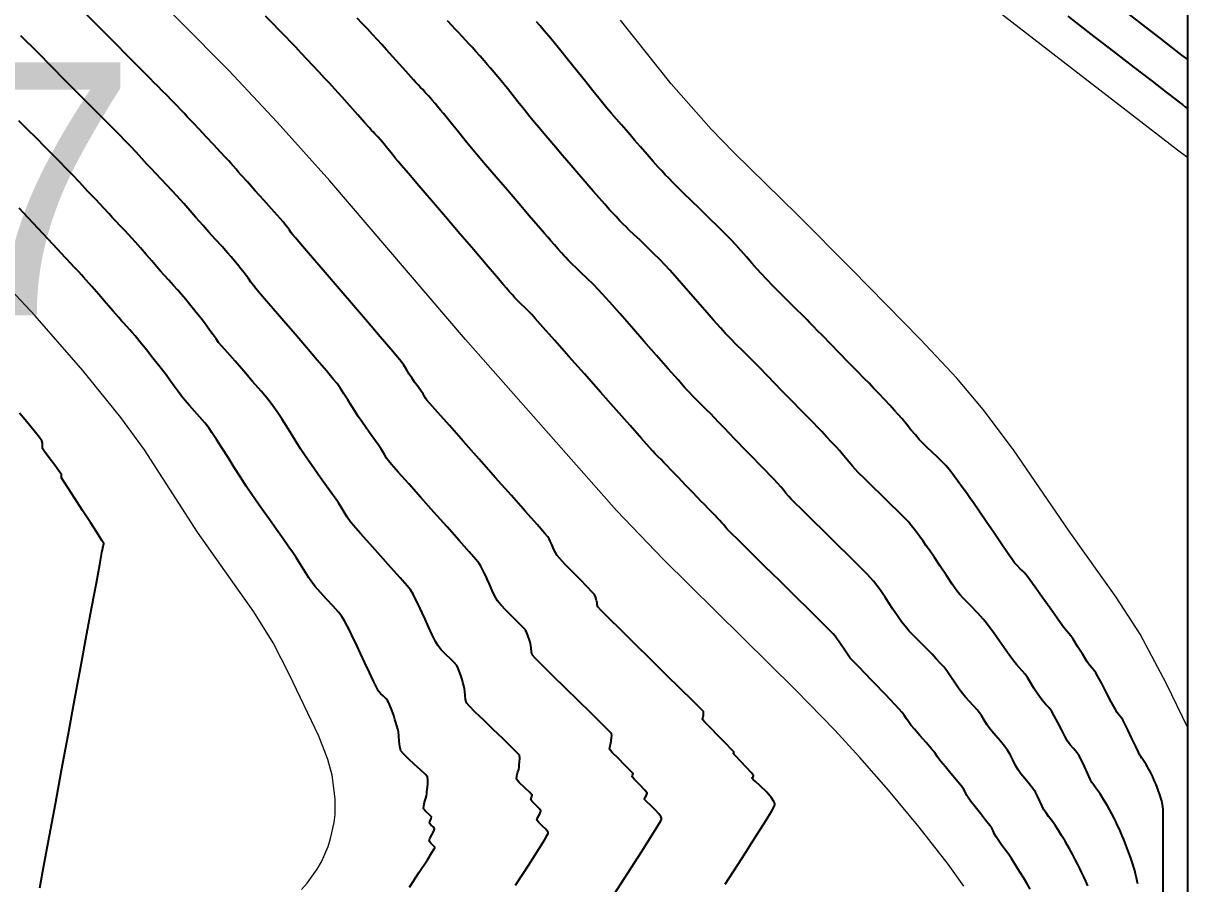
# Model space of a CAD drawing. Extents: x 27 to 849, y 0 to 853.
# Drawn here: x 755.4 to 848.9, y 647 to 716.1 of the extents above; entities that cross this region are included whole.
import ezdxf
from ezdxf.enums import TextEntityAlignment as Align

# ---------------------------------------------------------------- set-up
doc = ezdxf.new("R2010")
doc.units = 0
doc.header["$LTSCALE"] = 2
for name, color, linetype in [('ARQ - PORTAS E ESQUADRIAS 1-50', 2, 'Continuous'), ('Curva 1 m', 5, 'Continuous'), ('Curva Mestra', 1, 'Continuous'), ('TXT - TEXTO 01', 142, 'Continuous')]:
    doc.layers.add(name, color=color, linetype=linetype)
doc.styles.add('ARIAL', font='arial.ttf')

msp = doc.modelspace()

# ---------------------------------------------------------------- linework, layer by layer
at = {"layer": 'ARQ - PORTAS E ESQUADRIAS 1-50', "elevation": 45}
msp.add_lwpolyline([(848.941, 852.522), (26.505, 852.522), (26.505, 7.377), (848.941, 7.377)], close=True, dxfattribs=at)
at = {"layer": 'Curva 1 m', "linetype": 'Continuous', "lineweight": -3}
for points, elevation in [([(811.797, 646.943), (813.13, 649.009), (814.238, 650.742), (815.078, 652.083), (815.53, 652.831), (815.727, 653.183), (815.785, 653.31), (815.791, 653.34), (815.778, 653.414), (815.708, 653.585), (815.51, 653.881), (815.133, 654.315), (814.599, 654.841), (814.228, 655.182), (814.038, 655.354), (813.974, 655.416), (813.965, 655.428), (813.966, 655.446), (813.986, 655.494), (814.036, 655.582), (814.073, 655.676), (813.901, 655.877), (813.5, 656.313), (813.021, 656.824), (812.687, 657.18), (812.517, 657.363), (812.46, 657.425), (812.452, 657.434), (812.452, 657.44), (812.46, 657.465), (812.479, 657.515), (812.493, 657.562), (812.306, 657.755), (811.842, 658.23), (811.238, 658.847), (810.633, 659.468), (810.166, 659.951), (809.975, 660.159), (809.997, 660.301), (810.031, 660.417), (810.038, 660.481), (810.045, 660.545), (810.054, 660.66), (810.05, 660.799), (809.808, 661.042), (809.163, 661.681), (808.214, 662.617), (807.062, 663.751), (805.809, 664.985), (804.555, 666.219), (803.401, 667.357), (802.448, 668.299), (801.797, 668.947), (801.55, 669.202), (801.512, 669.403), (801.499, 669.579), (801.467, 669.704), (801.431, 669.829), (801.374, 670.002), (801.288, 670.204), (801.112, 670.392), (800.697, 670.821), (800.135, 671.396), (799.52, 672.028), (798.945, 672.622), (798.503, 673.087), (798.288, 673.331), (798.153, 673.57), (798.012, 673.871), (797.891, 674.152), (797.811, 674.331), (797.734, 674.493), (797.643, 674.677), (797.553, 674.831), (797.31, 675.112), (796.683, 675.823), (795.758, 676.869), (794.62, 678.155), (793.353, 679.584), (792.044, 681.061), (790.776, 682.49), (789.637, 683.775), (788.71, 684.822), (788.082, 685.534), (787.836, 685.815), (787.733, 685.971), (787.623, 686.154), (787.525, 686.313), (787.38, 686.52), (787.128, 686.873), (786.848, 687.267), (786.62, 687.595), (786.423, 687.9), (786.2, 688.259), (785.974, 688.615), (785.768, 688.914), (785.512, 689.223), (784.927, 689.912), (784.089, 690.896), (783.069, 692.087), (781.943, 693.402), (780.784, 694.755), (779.664, 696.06), (778.659, 697.232), (777.842, 698.185), (777.286, 698.835), (777.064, 699.095), (776.941, 699.26), (776.804, 699.451), (776.682, 699.617), (776.514, 699.83), (776.281, 700.12), (776.072, 700.372), (775.842, 700.632), (775.362, 701.168), (774.731, 701.872), (774.048, 702.632), (773.413, 703.34), (772.923, 703.885), (772.68, 704.157), (772.503, 704.36), (772.298, 704.596), (772.093, 704.832), (771.915, 705.034), (771.695, 705.27), (771.268, 705.726), (770.713, 706.317), (770.111, 706.959), (769.54, 707.565), (769.082, 708.052), (768.817, 708.335), (768.591, 708.576), (768.33, 708.856), (768.056, 709.149), (767.794, 709.428), (767.565, 709.666), (767.305, 709.931), (766.962, 710.275), (766.583, 710.652), (766.216, 711.019), (765.906, 711.328), (765.6, 711.636), (764.914, 712.328), (763.912, 713.338), (762.657, 714.603), (761.215, 716.057), (759.648, 717.637)], 41), ([(836.295, 646.527), (836.043, 646.979), (835.773, 647.43), (835.438, 647.967), (835.092, 648.512), (834.784, 648.989), (834.566, 649.318), (834.312, 649.676), (833.998, 650.101), (833.714, 650.488), (833.546, 650.73), (833.435, 650.954), (833.32, 651.216), (833.206, 651.438), (833.04, 651.661), (832.706, 652.088), (832.286, 652.616), (831.866, 653.147), (831.526, 653.579), (831.351, 653.812), (831.212, 654.064), (831.066, 654.358), (830.925, 654.608), (830.74, 654.843), (830.377, 655.281), (829.926, 655.819), (829.476, 656.353), (829.119, 656.78), (828.943, 656.996), (828.819, 657.185), (828.685, 657.405), (828.56, 657.594), (828.347, 657.843), (827.93, 658.316), (827.437, 658.873), (826.995, 659.375), (826.734, 659.682), (826.556, 659.924), (826.357, 660.213), (826.158, 660.501), (825.979, 660.742), (825.768, 660.984), (825.44, 661.344), (825.054, 661.758), (824.673, 662.165), (824.357, 662.5), (824.037, 662.83), (823.569, 663.306), (823.035, 663.85), (822.514, 664.382), (822.089, 664.824), (821.84, 665.097), (821.605, 665.414), (821.339, 665.808), (821.1, 666.173), (820.944, 666.405), (820.794, 666.614), (820.619, 666.85), (820.459, 667.05), (820.19, 667.321), (819.532, 667.974), (818.583, 668.912), (817.44, 670.041), (816.2, 671.264), (814.961, 672.486), (813.82, 673.612), (812.875, 674.545), (812.222, 675.191), (811.959, 675.453), (811.822, 675.611), (811.67, 675.794), (811.535, 675.954), (811.366, 676.137), (811.145, 676.373), (810.949, 676.579), (810.752, 676.782), (810.449, 677.09), (810.121, 677.424), (809.848, 677.704), (809.602, 677.96), (809.166, 678.414), (808.617, 678.987), (808.034, 679.596), (807.493, 680.161), (807.072, 680.6), (806.848, 680.831), (806.647, 681.033), (806.411, 681.267), (806.176, 681.501), (805.977, 681.706), (805.706, 682.01), (805.069, 682.729), (804.148, 683.77), (803.024, 685.043), (801.777, 686.455), (800.488, 687.914), (799.239, 689.327), (798.111, 690.604), (797.185, 691.651), (796.54, 692.377), (796.26, 692.69), (796.003, 692.949), (795.687, 693.256), (795.401, 693.531), (795.237, 693.69), (795.119, 693.808), (794.987, 693.944), (794.872, 694.065), (794.701, 694.256), (794.451, 694.541), (794.229, 694.794), (793.993, 695.069), (793.427, 695.731), (792.603, 696.694), (791.595, 697.872), (790.476, 699.181), (789.318, 700.534), (788.197, 701.846), (787.183, 703.032), (786.351, 704.005), (785.775, 704.682), (785.526, 704.975), (785.321, 705.228), (785.077, 705.532), (784.854, 705.814), (784.708, 705.996), (784.568, 706.166), (784.407, 706.359), (784.264, 706.527), (784.105, 706.709), (783.916, 706.921), (783.772, 707.081), (783.653, 707.208), (783.516, 707.352), (783.397, 707.478), (783.221, 707.675), (782.824, 708.12), (782.277, 708.733), (781.651, 709.434), (781.016, 710.143), (780.444, 710.779), (780.004, 711.263), (779.62, 711.68), (779.18, 712.154), (778.706, 712.662), (778.219, 713.179), (777.743, 713.685), (777.298, 714.154), (776.906, 714.564), (776.495, 714.989), (775.999, 715.497), (775.449, 716.058), (774.876, 716.641)], 39), ([(840.923, 646.809), (840.761, 647.168), (840.588, 647.541), (840.421, 647.897), (840.273, 648.202), (840.11, 648.526), (839.903, 648.928), (839.677, 649.358), (839.457, 649.768), (839.267, 650.106), (839.065, 650.445), (838.814, 650.847), (838.554, 651.256), (838.323, 651.614), (838.16, 651.861), (837.983, 652.106), (837.77, 652.387), (837.561, 652.669), (837.395, 652.92), (837.245, 653.217), (837.071, 653.607), (836.889, 654.008), (836.716, 654.336), (836.512, 654.619), (836.206, 655), (835.864, 655.419), (835.548, 655.812), (835.324, 656.117), (835.118, 656.479), (834.901, 656.914), (834.682, 657.348), (834.473, 657.707), (834.237, 658.017), (833.899, 658.421), (833.529, 658.851), (833.201, 659.233), (832.986, 659.498), (832.804, 659.771), (832.605, 660.097), (832.405, 660.423), (832.221, 660.694), (832.025, 660.931), (831.74, 661.25), (831.416, 661.608), (831.104, 661.959), (830.851, 662.26), (830.591, 662.612), (830.258, 663.088), (829.904, 663.599), (829.581, 664.06), (829.341, 664.381), (829.071, 664.694), (828.744, 665.048), (828.412, 665.398), (828.125, 665.699), (827.847, 665.981), (827.45, 666.374), (827.004, 666.82), (826.577, 667.264), (826.237, 667.647), (825.964, 668.01), (825.626, 668.495), (825.265, 669.032), (824.92, 669.552), (824.634, 669.985), (824.445, 670.262), (824.228, 670.565), (823.972, 670.917), (823.71, 671.263), (823.475, 671.552), (823.189, 671.845), (822.584, 672.448), (821.749, 673.273), (820.778, 674.229), (819.763, 675.227), (818.795, 676.178), (817.967, 676.993), (817.371, 677.581), (817.1, 677.854), (816.9, 678.082), (816.674, 678.354), (816.449, 678.626), (816.251, 678.857), (816.015, 679.116), (815.697, 679.456), (815.364, 679.809), (815.08, 680.107), (814.848, 680.346), (814.499, 680.703), (814.08, 681.129), (813.639, 681.579), (813.222, 682.004), (812.879, 682.357), (812.541, 682.707), (812.138, 683.128), (811.707, 683.579), (811.287, 684.019), (810.915, 684.407), (810.629, 684.702), (810.314, 685.019), (809.946, 685.383), (809.562, 685.764), (809.196, 686.131), (808.886, 686.452), (808.587, 686.784), (808.006, 687.44), (807.213, 688.339), (806.278, 689.4), (805.27, 690.544), (804.261, 691.69), (803.319, 692.758), (802.515, 693.667), (801.918, 694.338), (801.598, 694.69), (801.203, 695.091), (800.708, 695.575), (800.206, 696.06), (799.789, 696.459), (799.551, 696.69), (799.381, 696.861), (799.184, 697.062), (798.989, 697.264), (798.823, 697.44), (798.649, 697.632), (798.387, 697.929), (798.082, 698.275), (797.783, 698.616), (797.537, 698.899), (797.284, 699.193), (796.771, 699.791), (796.061, 700.619), (795.221, 701.601), (794.312, 702.662), (793.401, 703.727), (792.551, 704.722), (791.826, 705.571), (791.291, 706.2), (791.009, 706.534), (790.691, 706.925), (790.309, 707.403), (789.923, 707.889), (789.592, 708.306), (789.375, 708.576), (789.171, 708.823), (788.933, 709.11), (788.694, 709.395), (788.486, 709.639), (788.259, 709.9), (787.978, 710.217), (787.705, 710.523), (787.502, 710.747), (787.33, 710.932), (787.128, 711.144), (786.925, 711.357), (786.752, 711.541), (786.538, 711.779), (786.141, 712.224), (785.636, 712.791), (785.095, 713.395), (784.595, 713.953), (784.208, 714.38), (783.867, 714.749), (783.473, 715.173), (783.052, 715.623), (782.629, 716.072), (782.231, 716.492)], 38), ([(839.322, 716.643), (841.171, 715.212), (842.968, 713.823), (844.629, 712.538), (846.073, 711.421), (847.217, 710.536), (847.98, 709.947), (848.28, 709.715), (848.509, 709.541), (848.769, 709.346), (848.941, 709.217)], 36), ([(844.235, 716.773), (845.546, 715.76), (846.689, 714.877), (847.598, 714.175), (848.205, 713.706), (848.445, 713.521), (848.617, 713.391), (848.812, 713.244), (848.941, 713.148)], 37), ([(844.93, 646.954), (844.89, 647.192), (844.834, 647.448), (844.758, 647.76), (844.686, 648.033), (844.611, 648.282), (844.499, 648.638), (844.376, 649.017), (844.268, 649.334), (844.144, 649.669), (843.98, 650.095), (843.814, 650.514), (843.686, 650.829), (843.57, 651.093), (843.43, 651.399), (843.288, 651.704), (843.162, 651.964), (843.021, 652.243), (842.841, 652.591), (842.653, 652.943), (842.492, 653.234), (842.317, 653.524), (842.102, 653.866), (841.898, 654.184), (841.753, 654.403), (841.59, 654.628), (841.399, 654.881), (841.243, 655.109), (841.112, 655.374), (840.894, 655.845), (840.64, 656.397), (840.401, 656.902), (840.225, 657.234), (840.022, 657.516), (839.764, 657.829), (839.505, 658.142), (839.297, 658.421), (839.103, 658.765), (838.82, 659.308), (838.506, 659.916), (838.221, 660.46), (838.021, 660.807), (837.803, 661.091), (837.53, 661.407), (837.255, 661.722), (837.03, 662.001), (836.838, 662.287), (836.584, 662.691), (836.311, 663.132), (836.063, 663.526), (835.882, 663.794), (835.678, 664.041), (835.428, 664.318), (835.177, 664.594), (834.969, 664.838), (834.735, 665.157), (834.324, 665.737), (833.826, 666.445), (833.329, 667.149), (832.925, 667.718), (832.704, 668.019), (832.523, 668.228), (832.305, 668.464), (832.084, 668.698), (831.893, 668.898), (831.647, 669.146), (831.296, 669.495), (830.929, 669.869), (830.635, 670.197), (830.41, 670.503), (830.035, 671.045), (829.568, 671.731), (829.067, 672.472), (828.591, 673.177), (828.198, 673.756), (827.947, 674.119), (827.691, 674.475), (827.393, 674.887), (827.078, 675.315), (826.768, 675.717), (826.49, 676.055), (826.201, 676.359), (825.698, 676.861), (825.054, 677.496), (824.34, 678.193), (823.63, 678.885), (822.995, 679.505), (822.508, 679.985), (822.24, 680.256), (822.005, 680.522), (821.739, 680.839), (821.464, 681.172), (821.2, 681.49), (820.968, 681.759), (820.697, 682.057), (820.336, 682.446), (819.934, 682.874), (819.543, 683.287), (819.212, 683.634), (818.901, 683.955), (818.42, 684.447), (817.84, 685.04), (817.229, 685.663), (816.657, 686.246), (816.194, 686.718), (815.909, 687.009), (815.637, 687.292), (815.324, 687.62), (814.996, 687.964), (814.681, 688.292), (814.409, 688.573), (814.122, 688.861), (813.702, 689.277), (813.204, 689.771), (812.683, 690.29), (812.195, 690.783), (811.795, 691.198), (811.425, 691.607), (810.862, 692.243), (810.169, 693.033), (809.408, 693.903), (808.642, 694.778), (807.933, 695.584), (807.344, 696.246), (806.937, 696.69), (806.534, 697.101), (806.035, 697.595), (805.49, 698.125), (804.95, 698.646), (804.466, 699.111), (804.088, 699.474), (803.866, 699.69), (803.611, 699.947), (803.316, 700.248), (803.023, 700.551), (802.774, 700.815), (802.513, 701.104), (802.119, 701.548), (801.662, 702.068), (801.214, 702.58), (800.845, 703.003), (800.539, 703.357), (800.044, 703.933), (799.42, 704.659), (798.728, 705.466), (798.029, 706.284), (797.382, 707.041), (796.85, 707.668), (796.493, 708.093), (796.104, 708.57), (795.639, 709.15), (795.149, 709.766), (794.685, 710.351), (794.298, 710.837), (794.041, 711.156), (793.803, 711.446), (793.525, 711.782), (793.233, 712.131), (792.952, 712.465), (792.709, 712.75), (792.445, 713.053), (792.118, 713.424), (791.775, 713.809), (791.464, 714.157), (791.232, 714.413), (790.974, 714.69), (790.67, 715.009), (790.367, 715.328), (790.108, 715.604), (789.857, 715.881), (789.5, 716.281)], 37), ([(846.97, 644.901), (846.97, 647.574), (846.969, 649.798), (846.969, 651.493), (846.968, 652.576), (846.967, 652.966), (846.945, 653.153), (846.915, 653.34), (846.887, 653.469), (846.849, 653.624), (846.813, 653.761), (846.759, 653.941), (846.679, 654.191), (846.604, 654.411), (846.516, 654.647), (846.404, 654.935), (846.313, 655.159), (846.233, 655.341), (846.137, 655.547), (846.051, 655.726), (845.952, 655.922), (845.828, 656.159), (845.716, 656.361), (845.594, 656.562), (845.451, 656.787), (845.347, 656.946), (845.265, 657.058), (845.17, 657.185), (845.092, 657.299), (844.978, 657.532), (844.737, 658.04), (844.431, 658.689), (844.12, 659.344), (843.868, 659.87), (843.735, 660.132), (843.592, 660.324), (843.416, 660.535), (843.271, 660.726), (843.115, 661.008), (842.806, 661.587), (842.422, 662.315), (842.037, 663.043), (841.727, 663.623), (841.569, 663.907), (841.416, 664.1), (841.23, 664.313), (841.073, 664.504), (840.878, 664.802), (840.514, 665.375), (840.094, 666.037), (839.733, 666.605), (839.543, 666.894), (839.401, 667.063), (839.231, 667.25), (839.086, 667.417), (838.888, 667.691), (838.455, 668.299), (837.881, 669.108), (837.261, 669.982), (836.689, 670.788), (836.259, 671.391), (836.066, 671.658), (835.941, 671.801), (835.793, 671.959), (835.661, 672.097), (835.483, 672.275), (835.238, 672.521), (835.032, 672.746), (834.855, 672.996), (834.478, 673.544), (833.963, 674.298), (833.371, 675.169), (832.762, 676.063), (832.198, 676.89), (831.74, 677.558), (831.448, 677.976), (831.166, 678.368), (830.838, 678.823), (830.485, 679.304), (830.13, 679.777), (829.797, 680.207), (829.506, 680.557), (829.201, 680.884), (828.829, 681.253), (828.426, 681.639), (828.027, 682.018), (827.667, 682.365), (827.381, 682.658), (827.067, 683.013), (826.713, 683.434), (826.346, 683.879), (825.994, 684.302), (825.685, 684.662), (825.394, 684.983), (825.011, 685.396), (824.576, 685.861), (824.127, 686.337), (823.703, 686.784), (823.343, 687.162), (822.981, 687.536), (822.417, 688.114), (821.725, 688.821), (820.98, 689.582), (820.255, 690.321), (819.623, 690.964), (819.16, 691.436), (818.939, 691.662), (818.766, 691.843), (818.565, 692.053), (818.363, 692.264), (818.189, 692.444), (817.968, 692.665), (817.527, 693.104), (816.943, 693.684), (816.293, 694.333), (815.652, 694.975), (815.097, 695.537), (814.704, 695.944), (814.339, 696.345), (813.927, 696.815), (813.491, 697.319), (813.055, 697.822), (812.642, 698.29), (812.275, 698.69), (811.857, 699.113), (811.238, 699.723), (810.505, 700.437), (809.746, 701.173), (809.047, 701.848), (808.496, 702.381), (808.181, 702.69), (807.915, 702.958), (807.607, 703.27), (807.287, 703.599), (806.983, 703.915), (806.724, 704.19), (806.443, 704.501), (806.019, 704.978), (805.516, 705.549), (804.995, 706.142), (804.52, 706.686), (804.153, 707.108), (803.828, 707.482), (803.455, 707.914), (803.059, 708.375), (802.664, 708.837), (802.295, 709.272), (801.977, 709.653), (801.641, 710.065), (801.162, 710.663), (800.599, 711.369), (800.012, 712.106), (799.461, 712.798), (799.006, 713.367), (798.708, 713.737), (798.39, 714.123), (798.019, 714.57), (797.63, 715.037), (797.256, 715.481), (796.931, 715.862), (796.645, 716.19)], 36), ([(802.628, 645.76), (803.955, 647.803), (805.076, 649.544), (805.939, 650.906), (806.408, 651.671), (806.615, 652.03), (806.677, 652.158), (806.684, 652.187), (806.674, 652.242), (806.621, 652.367), (806.474, 652.581), (806.194, 652.894), (805.795, 653.276), (805.516, 653.533), (805.372, 653.674), (805.322, 653.734), (805.314, 653.753), (805.314, 653.779), (805.331, 653.839), (805.388, 653.945), (805.479, 654.094), (805.53, 654.249), (805.333, 654.499), (804.918, 654.935), (804.506, 655.358), (804.314, 655.567), (804.355, 655.695), (804.396, 655.823), (804.198, 656.032), (803.736, 656.495), (803.184, 657.048), (802.716, 657.527), (802.508, 657.771), (802.519, 657.946), (802.578, 658.156), (802.618, 658.286), (802.635, 658.414), (802.647, 658.542), (802.662, 658.672), (802.676, 658.879), (802.656, 659.05), (802.428, 659.291), (801.843, 659.872), (801.002, 660.697), (800.007, 661.669), (798.959, 662.691), (797.962, 663.668), (797.115, 664.501), (796.521, 665.095), (796.281, 665.352), (796.223, 665.594), (796.199, 665.889), (796.18, 666.106), (796.142, 666.267), (796.093, 666.449), (796.045, 666.607), (795.976, 666.82), (795.872, 667.113), (795.757, 667.357), (795.575, 667.559), (795.198, 667.937), (794.714, 668.416), (794.213, 668.92), (793.781, 669.374), (793.507, 669.702), (793.294, 670.068), (793.067, 670.536), (792.852, 671.02), (792.673, 671.437), (792.555, 671.702), (792.442, 671.937), (792.31, 672.211), (792.171, 672.48), (792.039, 672.702), (791.799, 672.986), (791.234, 673.629), (790.426, 674.542), (789.454, 675.636), (788.402, 676.819), (787.348, 678.003), (786.375, 679.097), (785.564, 680.011), (784.996, 680.655), (784.751, 680.94), (784.599, 681.164), (784.434, 681.434), (784.272, 681.706), (784.128, 681.937), (783.966, 682.169), (783.686, 682.564), (783.334, 683.057), (782.957, 683.586), (782.602, 684.088), (782.318, 684.5), (782.064, 684.89), (781.779, 685.343), (781.478, 685.828), (781.174, 686.311), (780.882, 686.759), (780.615, 687.138), (780.317, 687.507), (779.765, 688.163), (779.025, 689.032), (778.163, 690.037), (777.244, 691.106), (776.334, 692.162), (775.497, 693.132), (774.8, 693.94), (774.308, 694.512), (774.087, 694.774), (773.907, 695.013), (773.703, 695.295), (773.5, 695.578), (773.322, 695.819), (773.146, 696.043), (772.898, 696.355), (772.616, 696.706), (772.338, 697.047), (772.103, 697.329), (771.827, 697.644), (771.386, 698.137), (770.859, 698.722), (770.326, 699.313), (769.866, 699.824), (769.558, 700.168), (769.282, 700.484), (768.962, 700.853), (768.629, 701.239), (768.308, 701.606), (768.029, 701.92), (767.756, 702.218), (767.38, 702.62), (766.944, 703.083), (766.491, 703.563), (766.064, 704.016), (765.706, 704.396), (765.352, 704.774), (764.932, 705.224), (764.476, 705.713), (764.015, 706.205), (763.58, 706.666), (763.203, 707.06), (762.852, 707.418), (762.403, 707.869), (761.89, 708.382), (761.347, 708.923), (760.809, 709.459), (760.31, 709.957), (759.884, 710.383), (759.476, 710.794), (758.739, 711.537), (757.74, 712.544), (756.548, 713.746), (755.231, 715.074)], 42), ([(794.951, 646.871), (796.008, 648.499), (796.84, 649.798), (797.301, 650.538), (797.506, 650.886), (797.569, 651.008), (797.576, 651.033), (797.567, 651.079), (797.515, 651.182), (797.375, 651.354), (797.122, 651.598), (796.814, 651.879), (796.663, 652.077), (796.741, 652.311), (796.91, 652.59), (796.987, 652.822), (796.85, 653.022), (796.578, 653.295), (796.307, 653.551), (796.176, 653.701), (796.238, 653.893), (796.299, 654.084), (796.1, 654.299), (795.681, 654.7), (795.255, 655.117), (795.04, 655.383), (795.057, 655.64), (795.144, 655.949), (795.206, 656.155), (795.232, 656.347), (795.25, 656.539), (795.272, 656.744), (795.292, 657.05), (795.263, 657.301), (795.065, 657.521), (794.587, 657.994), (793.921, 658.639), (793.16, 659.37), (792.395, 660.106), (791.721, 660.762), (791.23, 661.255), (791.013, 661.503), (790.941, 661.76), (790.904, 662.089), (790.884, 662.408), (790.861, 662.634), (790.805, 662.875), (790.73, 663.147), (790.658, 663.384), (790.587, 663.606), (790.482, 663.921), (790.356, 664.249), (790.227, 664.509), (790.037, 664.729), (789.719, 665.04), (789.346, 665.397), (788.991, 665.756), (788.727, 666.073), (788.522, 666.43), (788.257, 666.97), (787.966, 667.598), (787.685, 668.22), (787.451, 668.743), (787.298, 669.073), (787.128, 669.426), (786.931, 669.836), (786.723, 670.24), (786.524, 670.573), (786.254, 670.899), (785.698, 671.534), (784.95, 672.374), (784.105, 673.316), (783.259, 674.259), (782.507, 675.1), (781.944, 675.736), (781.665, 676.065), (781.438, 676.402), (781.191, 676.807), (780.948, 677.215), (780.731, 677.561), (780.536, 677.842), (780.202, 678.312), (779.775, 678.911), (779.298, 679.579), (778.816, 680.258), (778.374, 680.886), (778.016, 681.406), (777.693, 681.899), (777.333, 682.469), (776.951, 683.083), (776.56, 683.711), (776.172, 684.321), (775.802, 684.882), (775.461, 685.362), (775.073, 685.853), (774.511, 686.524), (773.84, 687.307), (773.125, 688.132), (772.43, 688.929), (771.82, 689.628), (771.358, 690.159), (771.109, 690.453), (770.897, 690.732), (770.658, 691.062), (770.409, 691.408), (770.171, 691.739), (769.962, 692.021), (769.693, 692.364), (769.308, 692.847), (768.876, 693.384), (768.462, 693.892), (768.133, 694.286), (767.832, 694.632), (767.476, 695.029), (767.102, 695.442), (766.744, 695.837), (766.437, 696.179), (766.14, 696.518), (765.733, 696.986), (765.274, 697.516), (764.818, 698.04), (764.423, 698.493), (764.143, 698.807), (763.867, 699.109), (763.542, 699.455), (763.201, 699.816), (762.875, 700.16), (762.594, 700.458), (762.31, 700.763), (761.847, 701.259), (761.263, 701.885), (760.614, 702.579), (759.957, 703.279), (759.346, 703.925), (758.84, 704.453), (758.389, 704.914), (757.82, 705.488), (757.168, 706.141), (756.466, 706.84), (755.751, 707.553), (755.055, 708.246)], 43), ([(786.433, 646.695), (787.222, 647.901), (787.87, 648.902), (788.241, 649.487), (788.41, 649.765), (788.462, 649.861), (788.468, 649.88), (788.461, 649.91), (788.419, 649.976), (788.31, 650.083), (788.138, 650.231), (788.012, 650.402), (788.072, 650.604), (788.227, 650.907), (788.382, 651.206), (788.444, 651.395), (788.335, 651.541), (788.15, 651.696), (788.038, 651.834), (788.075, 651.994), (788.166, 652.186), (788.202, 652.345), (788.039, 652.521), (787.755, 652.762), (787.572, 652.994), (787.579, 653.222), (787.653, 653.535), (787.742, 653.835), (787.794, 654.024), (787.817, 654.187), (787.838, 654.373), (787.852, 654.536), (787.872, 654.721), (787.899, 655.009), (787.908, 655.316), (787.87, 655.552), (787.691, 655.764), (787.315, 656.123), (786.836, 656.56), (786.351, 657.007), (785.955, 657.394), (785.745, 657.653), (785.648, 657.996), (785.6, 658.435), (785.573, 658.86), (785.542, 659.162), (785.489, 659.395), (785.419, 659.665), (785.342, 659.933), (785.271, 660.162), (785.167, 660.474), (785.009, 660.921), (784.838, 661.364), (784.696, 661.662), (784.538, 661.852), (784.325, 662.055), (784.111, 662.257), (783.946, 662.444), (783.804, 662.711), (783.545, 663.246), (783.213, 663.948), (782.852, 664.718), (782.507, 665.457), (782.222, 666.066), (782.041, 666.444), (781.864, 666.811), (781.66, 667.239), (781.441, 667.683), (781.22, 668.099), (781.009, 668.444), (780.738, 668.783), (780.313, 669.263), (779.808, 669.813), (779.301, 670.365), (778.866, 670.847), (778.58, 671.19), (778.34, 671.539), (778.08, 671.958), (777.815, 672.401), (777.561, 672.825), (777.335, 673.184), (777.118, 673.498), (776.754, 674.011), (776.284, 674.67), (775.745, 675.424), (775.18, 676.218), (774.626, 676.999), (774.124, 677.715), (773.714, 678.311), (773.321, 678.906), (772.862, 679.62), (772.365, 680.401), (771.86, 681.201), (771.373, 681.969), (770.933, 682.656), (770.569, 683.212), (770.308, 683.587), (769.992, 683.986), (769.603, 684.444), (769.181, 684.924), (768.768, 685.39), (768.405, 685.805), (768.132, 686.132), (767.849, 686.504), (767.529, 686.944), (767.199, 687.406), (766.881, 687.847), (766.602, 688.222), (766.29, 688.618), (765.831, 689.191), (765.307, 689.841), (764.8, 690.467), (764.392, 690.968), (764.164, 691.243), (763.971, 691.464), (763.742, 691.718), (763.512, 691.971), (763.316, 692.189), (763.086, 692.452), (762.647, 692.956), (762.082, 693.605), (761.476, 694.301), (760.913, 694.946), (760.479, 695.443), (760.258, 695.694), (760.08, 695.887), (759.872, 696.108), (759.663, 696.329), (759.483, 696.52), (759.264, 696.754), (758.804, 697.248), (758.166, 697.933), (757.411, 698.741), (756.602, 699.605), (755.802, 700.455), (755.073, 701.225)], 44), ([(756.741, 646.654), (757.099, 648.58), (757.522, 650.856), (757.993, 653.394), (758.496, 656.107), (759.015, 658.906), (759.534, 661.705), (760.037, 664.416), (760.507, 666.95), (760.928, 669.221), (761.284, 671.14), (761.558, 672.621), (761.735, 673.574), (761.798, 673.914), (761.818, 673.982), (761.838, 674.05), (761.866, 674.166), (761.883, 674.31), (761.734, 674.549), (761.348, 675.149), (760.804, 675.989), (760.181, 676.949), (759.557, 677.909), (759.013, 678.749), (758.626, 679.347), (758.477, 679.585), (758.483, 679.711), (758.489, 679.837), (758.326, 680.067), (757.949, 680.579), (757.5, 681.185), (757.123, 681.697), (756.959, 681.927), (756.953, 682.05), (756.955, 682.177), (756.95, 682.35), (756.92, 682.552), (756.73, 682.8), (756.282, 683.355), (755.704, 684.062), (755.126, 684.77)], 46)]:
    msp.add_lwpolyline(points, dxfattribs=dict(at, elevation=elevation))
at = {"layer": 'Curva Mestra', "lineweight": 0}
for points, elevation in [([(830.972, 646.776), (829.697, 648.54), (827.377, 651.508), (824.899, 654.493), (822.616, 657.104), (820.589, 659.301), (817.443, 662.548), (806.818, 673.051), (803.068, 676.96), (790.922, 690.69), (780.042, 703.416), (775.801, 708.147), (771.928, 712.273), (752.443, 731.912)], 40), ([(827.392, 721.944), (848.114, 705.909), (848.941, 705.287)], 35), ([(848.941, 659.489), (847.244, 663.03), (845.116, 667.006), (843.204, 669.995), (839.429, 675.296), (834.949, 681.833), (832.522, 685.059), (830.402, 687.565), (827.474, 690.69), (821.97, 696.315), (817.613, 700.69), (812.496, 705.69), (810.675, 707.565), (807.461, 711.212), (803.374, 716.317)], 35), ([(777.75, 646.519), (778.219, 647.025), (779.024, 648.133), (779.36, 648.727), (779.901, 649.968), (780.105, 650.606), (780.381, 651.893), (780.454, 652.534), (780.476, 653.803), (780.224, 655.689), (779.885, 656.94), (779.166, 658.815), (776.785, 663.815), (775.494, 666.315), (773.938, 668.808), (769.412, 675.217), (765.154, 681.811), (763.242, 684.424), (760.195, 688.2), (756.372, 692.581), (750.115, 699.24)], 45)]:
    msp.add_lwpolyline(points, dxfattribs=dict(at, elevation=elevation)).dxf.unprotected_set("ltscale", 0)

# ---------------------------------------------------------------- texts
at = {"layer": 'TXT - TEXTO 01', "style": 'ARIAL'}
msp.add_text('52,397', height=20.32, dxfattribs=at).set_placement((721.219, 686.533), align=Align.BOTTOM_CENTER)

doc.saveas('drawing.dxf')
